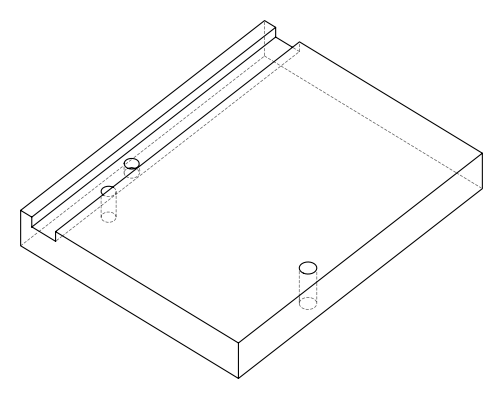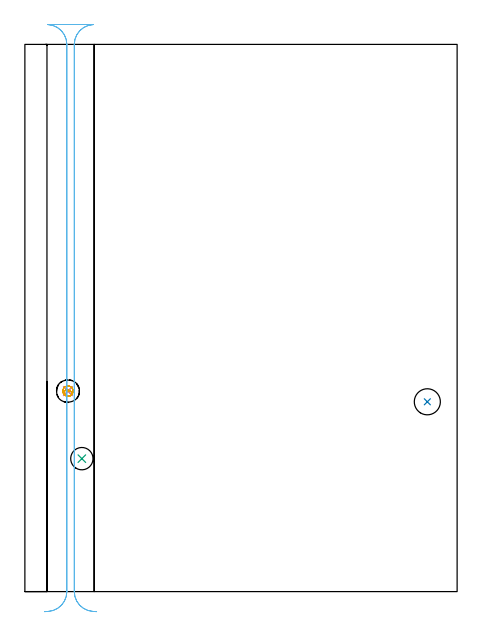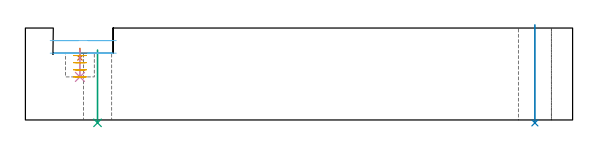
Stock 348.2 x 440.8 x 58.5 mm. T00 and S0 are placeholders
(PLAN: 6 operations, 5 tool changes, 5.4 min)
(1 SPOT_DRILL | STEP1POCKET | NXT0321_9005460120000 | 0.05 min | 1984 mm3)
(2 INDEXABLE_INSERT_DRILL_THROUGH_HOLE_FROM_SOLID | STEP1HOLE | NXT0302_013 | 0.25 min | 20231 mm3)
(3 INDEXABLE_INSERT_DRILL_THROUGH_HOLE_FROM_SOLID_1 | STEP1HOLE_1 | NXT0302_007 | 0.19 min | 14856 mm3)
(4 DRILL_BLIND_HOLE_INTO_CENTER | STEP1POCKET | NXT0301_128 | 0.07 min | 1399 mm3)
(5 MILL_ROUGH_BLIND_HOLE_CONTOUR | STEP1POCKET | NXT0201_013 | Spiral | 0.74 min | 4789 mm3)
(6 MILL_RECTANGULAR_SLOT | SLOT_RECTANGULAR | UGT0201_004 | Follow Part, ap 8, ae 75% | 4.12 min | 259799 mm3)
(TOOL NXT0321_9005460120000 | NC Spot Drill, 142deg, 12mm, Carbide, Uncoated | D12 PA142 FL30 Z2)
(TOOL NXT0302_013 | Index. Insert Drill 21mm [880-D2100L25-05] | D21 PA176 FL105 Z2)
(TOOL NXT0302_007 | Index. Insert Drill 18mm [880-D1800L25-05] | D18 PA176 FL90 Z2)
(TOOL NXT0301_128 | Carbide Drill 12mm [861.1-1200-036A1-GP GC34] | D12 PA150 FL37.4 Z2)
(TOOL NXT0201_013 | ENDMILL 10mm | D10 FL30 Z4)
(TOOL UGT0201_004 | End Mill 32 mm | D32 FL53 Z6)
(OP 1 SPOT_DRILL)
G17 G21 G94 G90
T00 M6
G54
G17 G0 G90 X34.7 Y161.5 S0 M3
G43 Z68.5 H0
G94 G81 G98 Z39.5 F250. R45.5
G80
M5
M2
(OP 2 INDEXABLE_INSERT_DRILL_THROUGH_HOLE_FROM_SOLID)
G17 G21 G94 G90
T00 M6
G54
G17 G0 G90 X324.2 Y152.9 S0 M3
G43 Z68.5 H1
G94 G81 G98 Z-1.867 F250. R60.5
G80
M5
M2
(OP 3 INDEXABLE_INSERT_DRILL_THROUGH_HOLE_FROM_SOLID_1)
G17 G21 G94 G90
T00 M6
G54
G17 G0 G90 X45.9 Y107.1 S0 M3
G43 Z68.5 H1
G94 G81 G98 Z-1.814 F250. R44.5
G80
M5
M2
(OP 4 DRILL_BLIND_HOLE_INTO_CENTER)
G17 G21 G94 G90
T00 M6
G54
G17 G0 G90 X34.7 Y161.5 S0 M3
G43 Z68.5 H1
G94 G81 G98 Z27.4 F250. R44.5
G80
M5
M2
(OP 5 MILL_ROUGH_BLIND_HOLE_CONTOUR)
G17 G21 G94 G90
T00 M6
G54
G17 G0 G90 X34.7 Y161.5 S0 M3
G43 Z68.5 H0
Z40.975
G94 G3 X35.028 Y162.701 R0.645 F250.
X32.914 Y162.556 R1.871
X32.484 Y158.694 R2.736
X36.699 Y157.863 R3.345
X38.337 Y163.499 R4.15
X36.699 Y157.863 R-4.15
X37.518 Y160.681 R2.075
X34.7 Y161.5 R2.075
G0 Z36.45
G3 X35.028 Y162.701 R0.645
X32.914 Y162.556 R1.871
X32.484 Y158.694 R2.736
X36.699 Y157.863 R3.345
X38.337 Y163.499 R4.15
X36.699 Y157.863 R-4.15
X37.518 Y160.681 R2.075
X34.7 Y161.5 R2.075
G0 Z31.925
G3 X35.028 Y162.701 R0.645
X32.914 Y162.556 R1.871
X32.484 Y158.694 R2.736
X36.699 Y157.863 R3.345
X38.337 Y163.499 R4.15
X36.699 Y157.863 R-4.15
X37.518 Y160.681 R2.075
X34.7 Y161.5 R2.075
G0 Z27.4
G3 X35.028 Y162.701 R0.645
X32.914 Y162.556 R1.871
X32.484 Y158.694 R2.736
X36.699 Y157.863 R3.345
X38.337 Y163.499 R4.15
X36.699 Y157.863 R-4.15
X37.518 Y160.681 R2.075
X34.7 Y161.5 R2.075
G0 Z68.5
M5
M2
(OP 6 MILL_RECTANGULAR_SLOT)
G17 G21 G94 G90
T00 M6
G54
G17 G0 G90 X57.815 Y-16.154 S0 M3
G43 Z68.5 H0
Z50.5
G94 G1 X54.821 Y-15.97 F250.
G2 X39.8 Y0. R16. F500.
G1 Y440.8
G2 X55.234 Y456.79 R16.
G1 X18.366
G2 X33.8 Y440.8 R16.
G1 Y0.
G2 X18.779 Y-15.97 R16.
G1 X15.785 Y-16.154 F250.
G0 X57.815 Z42.5
G1 X54.821 Y-15.97
G2 X39.8 Y0. R16. F500.
G1 Y440.8
G2 X55.234 Y456.79 R16.
G1 Y456.8
X18.366
Y456.79
G2 X33.8 Y440.8 R16.
G1 Y0.
G2 X18.779 Y-15.97 R16.
G1 X15.785 Y-16.154 F250.
G0 Z68.5
M5
M2
